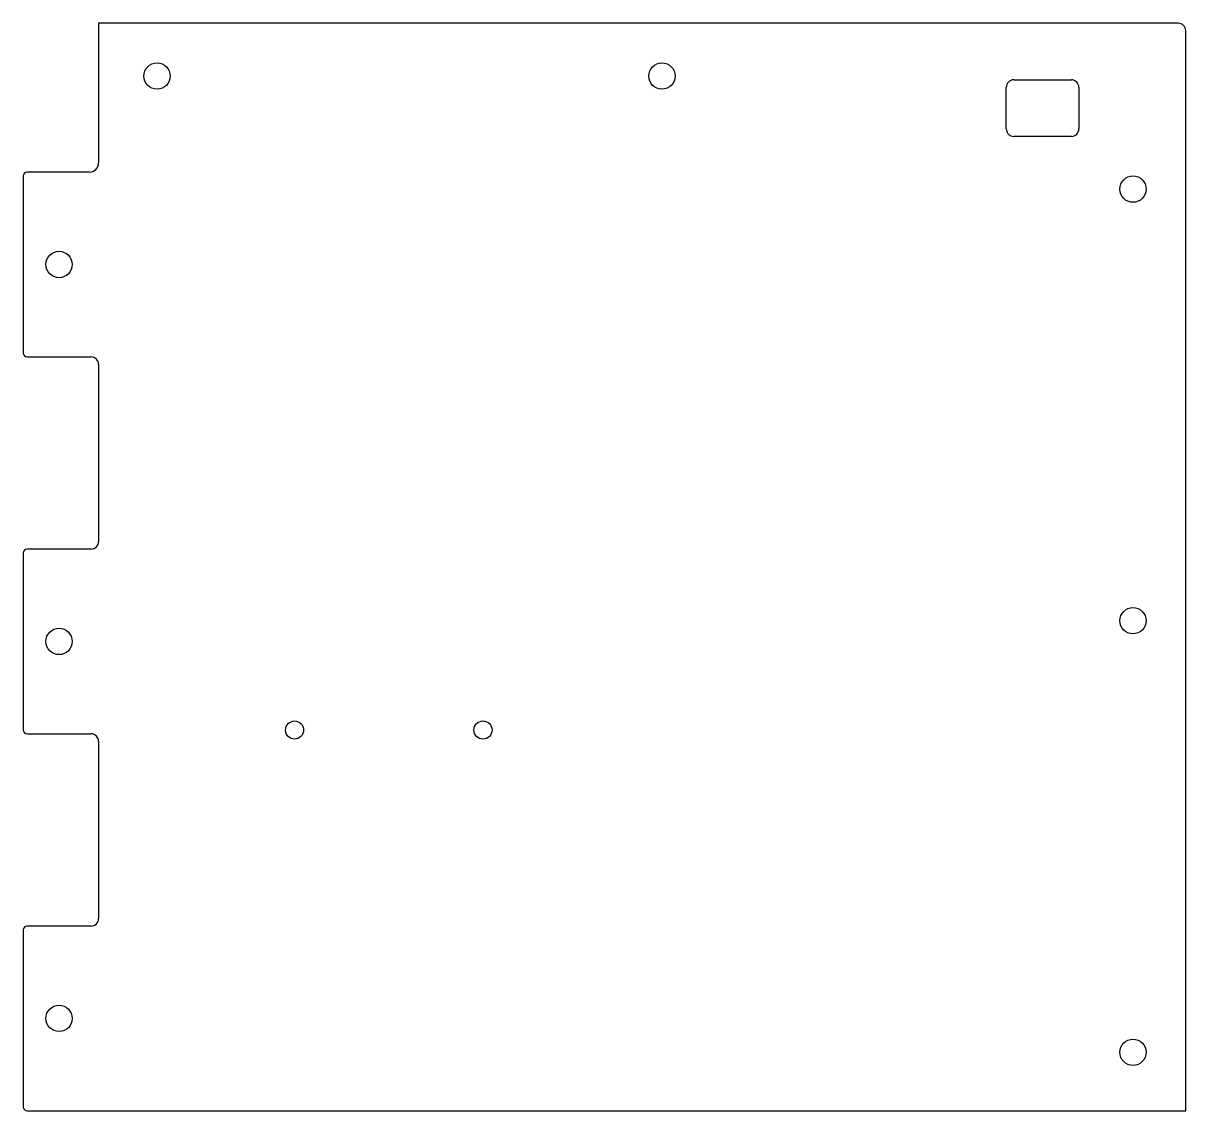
# Model space of a CAD drawing. Header units: millimetres. Extents: x -154 to 154, y -144 to 144.
import ezdxf

# ---------------------------------------------------------------- set-up
doc = ezdxf.new("R2010")
doc.units = ezdxf.units.MM
doc.layers.add('CUTOUTS', color=1, linetype='CONTINUOUS')
doc.layers.add('PERIMETER', color=5, linetype='CONTINUOUS')

msp = doc.modelspace()

# ---------------------------------------------------------------- linework, layer by layer
at = {"layer": 'CUTOUTS'}
for p, q in [((106.6, 116.25), (106.6, 127.25)), ((108.6, 129.25), (123.9, 129.25)), ((125.9, 127.25), (125.9, 116.25)), ((123.9, 114.25), (108.6, 114.25))]:
    msp.add_line(p, q, dxfattribs=at)
for centre, radius in [((-118.75, 130.25), 3.5), ((15.25, 130.25), 3.5), ((140.25, 100.25), 3.5), ((-144.75, 80.25), 3.5), ((140.25, -14.25), 3.5), ((-144.75, -19.75), 3.5), ((-82.25, -43.25), 2.4), ((-32.25, -43.25), 2.4), ((-144.75, -119.75), 3.5), ((140.25, -128.75), 3.5)]:
    msp.add_circle(centre, radius, dxfattribs=at)
for centre, start, end in [((108.6, 127.25), 90, 180), ((123.9, 127.25), 0, 90), ((108.6, 116.25), 180, 270), ((123.9, 116.25), -90, 0)]:
    msp.add_arc(centre, 2, start, end, dxfattribs=at)
at = {"layer": 'PERIMETER'}
for p, q in [((152.25, 144.25), (-134.25, 144.25)), ((-134.25, 144.25), (-134.25, 107.25)), ((154.25, -144.25), (154.25, 142.25)), ((-154.25, 103.75), (-154.25, 56.75)), ((-136.75, 104.75), (-153.25, 104.75)), ((-153.25, 55.75), (-136.25, 55.75)), ((-134.25, 53.75), (-134.25, 6.75)), ((-154.25, 3.75), (-154.25, -43.25)), ((-136.25, 4.75), (-153.25, 4.75)), ((-153.25, -44.25), (-136.25, -44.25)), ((-134.25, -46.25), (-134.25, -93.25)), ((-136.25, -95.25), (-153.25, -95.25)), ((-154.25, -96.25), (-154.25, -143.25)), ((-153.25, -144.25), (154.25, -144.25))]:
    msp.add_line(p, q, dxfattribs=at)
for centre, radius, start, end in [((152.25, 142.25), 2, 0, 90), ((-136.75, 107.25), 2.5, -90, 0), ((-153.25, 103.75), 1, 90, 180), ((-153.25, 56.75), 1, 180, 270), ((-136.25, 53.75), 2, 0, 90), ((-136.25, 6.75), 2, -90, 0), ((-153.25, 3.75), 1, 90, 180), ((-153.25, -43.25), 1, 180, 270), ((-136.25, -46.25), 2, 0, 90), ((-153.25, -96.25), 1, 90, 180), ((-136.25, -93.25), 2, -90, 0), ((-153.25, -143.25), 1, 180, 270)]:
    msp.add_arc(centre, radius, start, end, dxfattribs=at)

doc.saveas('drawing.dxf')
